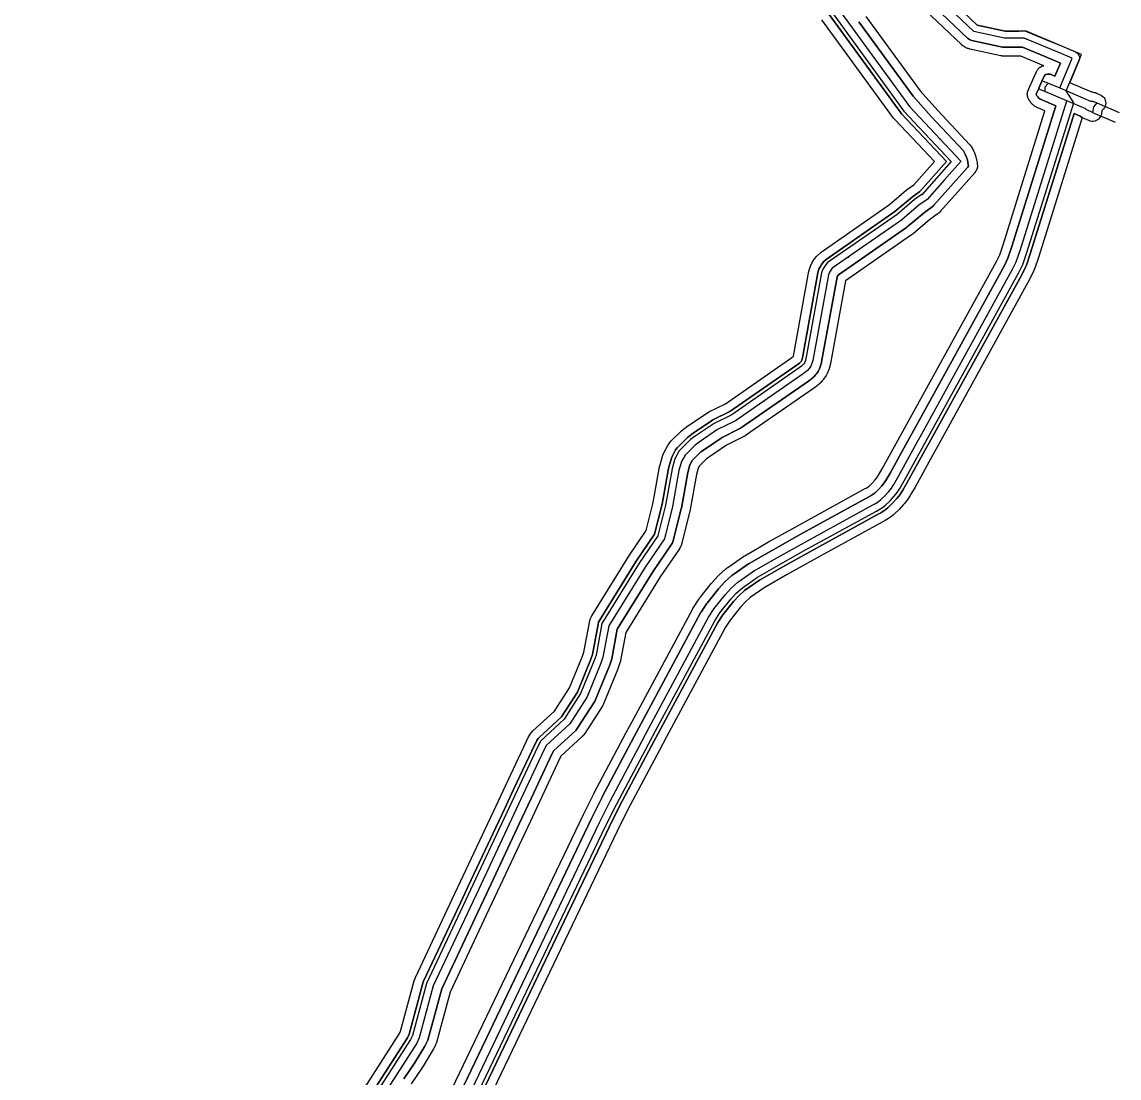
# Model space of a CAD drawing. Header units: inches. Extents: x 87989 to 118156, y 435697 to 451526.
# Drawn here: x 93632 to 94245, y 438262 to 438852 of the extents above; entities that cross this region are included whole.
import ezdxf

# ---------------------------------------------------------------- set-up
doc = ezdxf.new("R2010")
doc.units = ezdxf.units.IN
doc.header["$MEASUREMENT"] = 0
for name, color, linetype, true_color in [('As_waterkering_BWK', 7, 'Continuous', 0x7b8981), ('Beschermingszone_BWK', 7, 'Continuous', 0xcf890d), ('Grens_bebouwingsvrije_zone_BWK', 7, 'Continuous', 0x6789ae), ('Kernzone_BWK', 7, 'Continuous', 0xcb89af), ('Kunstwerken_BWK', 7, 'Continuous', 0xc78952), ('Referentiepunten_BWK', 7, 'Continuous', 0x178980)]:
    doc.layers.add(name, color=color, linetype=linetype, true_color=true_color)

msp = doc.modelspace()

# ---------------------------------------------------------------- linework, layer by layer
at = {"layer": 'As_waterkering_BWK'}
for points in [[(93632.2102, 439473.6066), (93660.019, 439436.7312), (93732.6473, 439339.2321), (93756.1953, 439308.9372), (93817.1818, 439226.9162), (93908.1987, 439105.8691), (93917.5068, 439095.4385), (93960.0056, 439037.9863), (93960.9832, 439032.9763), (93996.4374, 438984.2928), (94088.248, 438859.9384), (94128.3325, 438805.0373), (94157.1144, 438774.4092), (94156.8502, 438774.1107), (94147.7804, 438763.8621)], [(93881.5954, 438251.4501), (93955.0881, 438404.9322), (93960.9846, 438416.795), (93978.8533, 438450.532), (93982.784, 438457.9059), (94016, 438519.6319), (94019.1122, 438524.3777), (94025.4824, 438532.3268), (94028.6407, 438535.8166), (94032.4227, 438539.2214), (94041.2137, 438545.312), (94054.5099, 438552.9951), (94067.9763, 438560.4876), (94073.0684, 438563.2907), (94075.0844, 438564.3996), (94107.9105, 438582.4688), (94109.3284, 438583.2135), (94110.9049, 438584.1698), (94112.3745, 438585.3259), (94114.6458, 438587.4986), (94116.7709, 438589.7944), (94118.266, 438591.6889), (94119.59, 438593.6964), (94121.8695, 438597.7183), (94132.6783, 438617.3402), (94134.1215, 438619.9602), (94185.8091, 438713.7954), (94188.0171, 438718.2416), (94190.1753, 438724.5743), (94216.2906, 438808.2044)], [(94147.7804, 438763.8621), (94138.2173, 438753.0562), (94138.1539, 438752.977), (94133.5863, 438749.8038), (94123.8413, 438741.5071), (94085.153, 438714.6139), (94083.9132, 438713.0416), (94083.3737, 438712.0844), (94082.9795, 438710.972), (94074.2954, 438663.1347), (94073.798, 438661.3671), (94073.176, 438659.82), (94072.2711, 438658.5704), (94072.1564, 438658.4235), (94071.335, 438657.5292), (94070.4292, 438656.7107), (94068.9872, 438655.6733), (94031.0095, 438629.3109), (94021.0814, 438624.4289), (94010.8241, 438617.4711), (94008.4681, 438615.7647), (94002.8723, 438610.2466), (94000.9804, 438606.6604), (93999.4946, 438601.6691), (93995.9028, 438581.4717), (93991.435, 438563.4522), (93991.4327, 438563.4409), (93980.5972, 438547.6229), (93960.2064, 438514.6901), (93956.9845, 438497.288), (93955.878, 438494.006), (93948.0813, 438475.015), (93938.4472, 438460.0329), (93925.321, 438447.9404), (93922.6383, 438442.4115), (93912.4609, 438420.7311), (93907.1802, 438409.4811), (93887.3302, 438367.1966), (93882.7048, 438357.3426), (93862.1584, 438313.5733), (93854.277, 438284.5027), (93852.934, 438281.6314), (93833.1428, 438250.747)]]:
    msp.add_lwpolyline(points, dxfattribs=at)
msp.add_polyline3d([(94212.3208, 438815.3949, 0), (94219.3222, 438831.9546, 0), (94213.08, 438834.5744, 0), (94205.5517, 438837.7341, 0), (94192.3755, 438843.2641, 0), (94189.5481, 438843.137, 0), (94181.4704, 438843.137, 0), (94164.2449, 438846.8414, 0), (94115.532, 438893.3317, 0), (94086.6376, 438932.228, 0), (94031.2567, 439007.057, 0), (94000.1397, 439047.8055, 0), (93984.8317, 439069.8512, 0), (93985.4838, 439074.2859, 0), (93976.7795, 439086.2956, 0)], dxfattribs=at)
msp.add_polyline3d([(94212.3208, 438815.3949, 0), (94229.5567, 438808.0382, 0), (94230.8004, 438807.9655, 0), (94232.9991, 438807.0025, 0), (94231.1377, 438804.8911, 0), (94230.655, 438801.6783, 0), (94227.148, 438803.2592, 0), (94226.9299, 438803.6771, 0), (94216.2906, 438808.2044, 0), (94203.9341, 438813.4624, 0), (94204.1425, 438813.8375, 0), (94204.2191, 438815.9816, 0), (94205.7467, 438817.6872, 0), (94205.8966, 438818.137, 0)], close=True, dxfattribs=at)
at = {"layer": 'Beschermingszone_BWK'}
for points in [[(93872.5762, 438255.7695), (93946.0938, 438409.3008), (93946.1074, 438409.332), (93952.0371, 438421.2617), (93952.0508, 438421.2891), (93952.125, 438421.4336), (93952.1406, 438421.4609), (93970.0234, 438455.2227), (93973.9688, 438462.6289), (94007.1934, 438524.3711), (94007.2207, 438524.418), (94007.2793, 438524.5195), (94007.3008, 438524.5586), (94007.5234, 438524.9336), (94007.5508, 438524.9766), (94007.6094, 438525.0703), (94007.6387, 438525.1172), (94010.7559, 438529.8711), (94010.7832, 438529.9102), (94010.8516, 438530.0078), (94010.8848, 438530.0586), (94011.1641, 438530.4414), (94011.1992, 438530.4883), (94011.2734, 438530.5859), (94011.3086, 438530.6328), (94017.6797, 438538.582), (94017.7031, 438538.6094), (94017.75, 438538.668), (94017.7754, 438538.6953), (94017.9688, 438538.9258), (94017.9922, 438538.9531), (94018.043, 438539.0078), (94018.0684, 438539.0352), (94021.2266, 438542.5273), (94021.2695, 438542.5742), (94021.3574, 438542.668), (94021.4023, 438542.7109), (94021.7637, 438543.0742), (94021.8105, 438543.1172), (94021.9023, 438543.207), (94021.9492, 438543.25), (94025.7324, 438546.6523), (94025.7559, 438546.6758), (94025.791, 438546.707), (94025.9141, 438546.8086), (94025.9746, 438546.8594), (94026.4727, 438547.2539), (94026.502, 438547.2734), (94026.5352, 438547.3008), (94026.6641, 438547.3945), (94026.7285, 438547.4414), (94035.5195, 438553.5313), (94035.5566, 438553.5586), (94035.6465, 438553.6172), (94035.6895, 438553.6445), (94036.0352, 438553.8633), (94036.0781, 438553.8906), (94036.166, 438553.9453), (94036.2109, 438553.9688), (94049.5605, 438561.6836), (94049.5957, 438561.7031), (94063.1348, 438569.2383), (94068.248, 438572.0508), (94070.2637, 438573.1602), (94103.1523, 438591.2656), (94103.1953, 438591.2852), (94104.4043, 438591.9219), (94105.1992, 438592.4063), (94105.8105, 438592.8867), (94107.5137, 438594.5156), (94109.1641, 438596.2969), (94110.1523, 438597.5508), (94111.0566, 438598.9219), (94113.1406, 438602.5977), (94123.9199, 438622.1641), (94176.9473, 438718.4336), (94178.7656, 438722.0938), (94180.668, 438727.6797), (94204.0469, 438802.5469), (94200.0195, 438804.2617), (94199.9258, 438804.3008), (94199.7441, 438804.3867), (94199.709, 438804.4062), (94199.6543, 438804.4336), (94198.9297, 438804.8125), (94198.8418, 438804.8633), (94198.752, 438804.9141), (94198.4063, 438805.1367), (94198.3555, 438805.168), (94198.2363, 438805.2539), (94197.5781, 438805.75), (94197.4355, 438805.8672), (94197.1191, 438806.1523), (94197.0176, 438806.2461), (94196.9727, 438806.293), (94196.4102, 438806.8867), (94196.3438, 438806.9609), (94196.2734, 438807.043), (94196.0176, 438807.3633), (94195.9824, 438807.4063), (94195.8945, 438807.5273), (94195.4336, 438808.2109), (94195.3359, 438808.3672), (94195.127, 438808.7383), (94195.0645, 438808.8594), (94195.0352, 438808.9219), (94194.6934, 438809.6641), (94194.6563, 438809.75), (94194.6152, 438809.8555), (94194.4766, 438810.2422), (94194.459, 438810.2891), (94194.4141, 438810.4375), (94194.3691, 438810.6016), (94194.332, 438810.7656), (94194.3242, 438810.8047), (94194.248, 438811.2227), (94194.2285, 438811.3438), (94194.2129, 438811.5078), (94194.207, 438811.6484), (94194.2031, 438812.0859), (94194.209, 438812.2617), (94194.2246, 438812.4258), (94194.2363, 438812.5), (94194.3047, 438812.9219), (94194.3203, 438813.0078), (94194.3574, 438813.1641), (94194.4063, 438813.3281), (94194.5469, 438813.7383), (94194.6016, 438813.8789), (94194.625, 438813.9375), (94196.0156, 438817.0703), (94196.1172, 438817.3008), (94197.7793, 438821.1875), (94197.8262, 438821.293), (94199.1758, 438824.0898), (94199.5957, 438824.9648), (94199.6797, 438825.1211), (94199.873, 438825.457), (94199.957, 438825.5898), (94200.0527, 438825.7227), (94200.0918, 438825.7734), (94200.334, 438826.0703), (94200.3984, 438826.1484), (94200.5098, 438826.2695), (94200.5977, 438826.3516), (94200.8828, 438826.6094), (94200.9141, 438826.6367), (94201.041, 438826.7422), (94201.1797, 438826.8398), (94201.5078, 438827.0586), (94201.6348, 438827.1367), (94201.7793, 438827.2109), (94201.8438, 438827.2422), (94202.1934, 438827.4023), (94202.2773, 438827.4414), (94202.373, 438827.4766), (94202.8594, 438827.6563), (94202.918, 438827.6758), (94203.0605, 438827.7187), (94203.3691, 438827.8047), (94190.5781, 438833.1719), (94189.9688, 438833.1445), (94189.9141, 438833.1445), (94189.6328, 438833.1367), (94189.5762, 438833.1367), (94181.4707, 438833.1367), (94181.3613, 438833.1406), (94181.1426, 438833.1484), (94181.0898, 438833.1523), (94181.0352, 438833.1563), (94180.166, 438833.2305), (94180.0469, 438833.2461), (94179.7734, 438833.2852), (94179.6406, 438833.3047), (94179.4316, 438833.3477), (94179.3906, 438833.3555), (94162.1426, 438837.0664), (94162.0586, 438837.0859), (94161.8926, 438837.125), (94161.8535, 438837.1367), (94161.8086, 438837.1484), (94161.1484, 438837.3398), (94161.0371, 438837.375), (94160.9844, 438837.3906), (94160.6621, 438837.5117), (94160.5605, 438837.5508), (94160.502, 438837.5742), (94159.875, 438837.8516), (94159.7852, 438837.8945), (94159.7207, 438837.9297), (94159.416, 438838.0898), (94159.3359, 438838.1328), (94159.2676, 438838.1758), (94158.6836, 438838.5391), (94158.6133, 438838.582), (94158.541, 438838.6328), (94158.2617, 438838.8359), (94158.2012, 438838.8789), (94158.127, 438838.9375), (94157.5977, 438839.3789), (94157.5391, 438839.4297), (94157.4043, 438839.5508), (94157.3398, 438839.6055), (94113.6758, 438881.2813)], [(94117.0117, 438885.0078), (94160.793, 438843.2227), (94161.3223, 438842.7852), (94161.9063, 438842.4219), (94162.5332, 438842.1445), (94163.1934, 438841.9531), (94180.4199, 438838.25), (94180.6016, 438838.2148), (94181.4707, 438838.1367), (94189.5488, 438838.1367), (94189.7734, 438838.1406), (94191.4766, 438838.2188), (94203.6172, 438833.125), (94211.1445, 438829.9648), (94212.7656, 438829.2852), (94209.6699, 438821.9648), (94207.8594, 438822.7344), (94207.0664, 438823), (94206.2402, 438823.1289), (94205.4043, 438823.1133), (94204.582, 438822.9609), (94204.0957, 438822.7852), (94203.6797, 438821.9219), (94202.3301, 438819.1211), (94200.6992, 438815.3008), (94200.5898, 438815.0508), (94199.1953, 438811.9063), (94199.2383, 438811.75), (94199.5801, 438811.0039), (94200.0371, 438810.3281), (94200.5996, 438809.7344), (94201.252, 438809.2422), (94201.9766, 438808.8633), (94210.1699, 438805.375), (94185.4219, 438726.125), (94183.3906, 438720.168), (94181.3789, 438716.1133), (94129.7422, 438622.3711), (94128.2988, 438619.7539), (94117.5039, 438600.1563), (94115.3223, 438596.3086), (94114.209, 438594.6211), (94112.9688, 438593.0469), (94111.0801, 438591.0078), (94109.0938, 438589.1055), (94108.0527, 438588.2891), (94106.8672, 438587.5703), (94105.543, 438586.8711), (94072.6738, 438568.7813), (94070.6582, 438567.6719), (94065.5547, 438564.8633), (94052.043, 438557.3438), (94038.7129, 438549.6406), (94038.3652, 438549.4219), (94029.5762, 438543.332), (94029.0781, 438542.9375), (94025.2949, 438539.5313), (94024.9336, 438539.1719), (94021.7754, 438535.6836), (94021.5801, 438535.4531), (94015.2109, 438527.5039), (94014.9316, 438527.1211), (94011.8184, 438522.375), (94011.5977, 438522), (93978.377, 438460.2656), (93974.4375, 438452.8789), (93956.5664, 438419.1367), (93956.5078, 438419.0195), (93950.5938, 438407.125), (93877.0859, 438253.6094)], [(93845.6191, 438261.6094), (93851.6309, 438270.3906), (93852.2539, 438271.3008), (93857.4863, 438279.9609), (93857.6563, 438280.2891), (93858.9609, 438282.8047), (93859.1035, 438283.1953), (93866.8691, 438311.8438), (93887.2305, 438355.2188), (93891.8555, 438365.0703), (93911.707, 438407.3555), (93916.9863, 438418.6055), (93927.1504, 438440.2578), (93929.4063, 438444.9063), (93941.834, 438456.3555), (93942.2773, 438456.8203), (93942.6523, 438457.3281), (93952.2871, 438472.3125), (93952.4121, 438472.5156), (93952.707, 438473.1172), (93960.5039, 438492.1055), (93960.6152, 438492.4102), (93961.7227, 438495.6914), (93961.9004, 438496.3789), (93964.9512, 438512.8555), (93984.7871, 438544.8906), (93995.5586, 438560.6133), (93995.8691, 438561.1289), (93996.1113, 438561.6758), (93996.2832, 438562.25), (94000.7559, 438580.2695), (94000.8262, 438580.5977), (94004.3672, 438600.5156), (94005.6328, 438604.7617), (94006.9336, 438607.2305), (94011.709, 438611.9375), (94013.6953, 438613.375), (94023.5996, 438620.0938), (94033.2168, 438624.8242), (94033.8613, 438625.2031), (94071.873, 438651.5898), (94073.3496, 438652.6523), (94073.7813, 438653), (94074.6875, 438653.8203), (94075.0176, 438654.1484), (94075.8379, 438655.0391), (94076.0977, 438655.3477), (94076.2129, 438655.4922), (94076.3203, 438655.6367), (94077.2266, 438656.8867), (94077.5059, 438657.3203), (94077.8145, 438657.9531), (94078.4375, 438659.5039), (94078.6113, 438660.0117), (94079.1094, 438661.7813), (94079.2148, 438662.2422), (94087.8262, 438709.6836), (94087.9414, 438710.0078), (94088.0781, 438710.25), (94088.6191, 438710.9336), (94126.6953, 438737.4023), (94127.082, 438737.6992), (94136.6406, 438745.8359), (94141.0059, 438748.8711), (94141.3672, 438749.1484), (94142.0117, 438749.7969), (94151.5254, 438760.5469), (94160.5938, 438770.7969), (94160.8594, 438771.0938), (94161.3203, 438771.7109), (94161.1582, 438772.6328), (94160.6953, 438775.2773), (94159.7031, 438778.0547), (94158.4902, 438780.2461), (94140.457, 438799.4375), (94130.377, 438810.7148), (94099.9688, 438852.3633)], [(94104.002, 438855.3203), (94134.3418, 438813.7656), (94144.123, 438802.8359), (94162.1328, 438783.6719), (94162.1816, 438783.6172), (94162.2793, 438783.5078), (94162.3887, 438783.375), (94162.459, 438783.2773), (94162.7207, 438782.9023), (94162.7441, 438782.8672), (94162.832, 438782.7266), (94162.8535, 438782.6875), (94164.0762, 438780.4766), (94164.1328, 438780.3711), (94164.168, 438780.2969), (94164.3359, 438779.9258), (94164.3672, 438779.8555), (94164.4121, 438779.7383), (94165.4043, 438776.9609), (94165.416, 438776.9219), (94165.4648, 438776.7617), (94165.5742, 438776.3477), (94165.6094, 438776.1953), (94165.6191, 438776.1406), (94166.082, 438773.4961), (94166.2441, 438772.582), (94166.2598, 438772.4727), (94166.2715, 438772.3789), (94166.3086, 438771.9727), (94166.3145, 438771.9023), (94166.3203, 438771.7422), (94166.3145, 438771.5703), (94166.2852, 438771.1563), (94166.2695, 438771.0078), (94166.2441, 438770.8438), (94166.2227, 438770.7539), (94166.1289, 438770.3555), (94166.1113, 438770.2891), (94166.0645, 438770.1328), (94166.0039, 438769.9727), (94165.8438, 438769.5938), (94165.7813, 438769.4531), (94165.7031, 438769.3086), (94165.6563, 438769.2305), (94165.4395, 438768.8867), (94165.4004, 438768.8242), (94165.3242, 438768.7188), (94164.8613, 438768.1016), (94164.8438, 438768.0742), (94164.7988, 438768.0195), (94164.6699, 438767.8594), (94164.6074, 438767.7852), (94155.2695, 438757.2344), (94145.7559, 438746.4844), (94145.709, 438746.4297), (94145.6133, 438746.3281), (94145.5645, 438746.2773), (94144.916, 438745.625), (94144.7949, 438745.5117), (94144.5352, 438745.2813), (94144.4063, 438745.1758), (94144.043, 438744.8984), (94143.998, 438744.8633), (94143.9063, 438744.7969), (94143.8594, 438744.7656), (94139.6953, 438741.8711), (94130.3242, 438733.8945), (94130.2773, 438733.8555), (94130.1816, 438733.7773), (94130.1348, 438733.7383), (94129.7441, 438733.4375), (94129.6973, 438733.4023), (94129.5996, 438733.332), (94129.5488, 438733.2969), (94092.5234, 438707.5586), (94084.1348, 438661.3477), (94084.125, 438661.3008), (94084.0996, 438661.1758), (94084.0859, 438661.1172), (94083.9805, 438660.6563), (94083.9668, 438660.5977), (94083.9336, 438660.4688), (94083.9219, 438660.4258), (94083.4238, 438658.6562), (94083.4043, 438658.5938), (94083.3652, 438658.4648), (94083.3438, 438658.4023), (94083.1699, 438657.8906), (94083.1484, 438657.8281), (94083.1016, 438657.6992), (94083.0762, 438657.6367), (94082.4492, 438656.0781), (94082.4199, 438656.0078), (94082.3477, 438655.8477), (94082.3105, 438655.7656), (94082, 438655.125), (94081.9316, 438654.9961), (94081.7754, 438654.7188), (94081.7012, 438654.6016), (94081.4219, 438654.168), (94081.3945, 438654.125), (94081.3125, 438654.0078), (94081.2754, 438653.9531), (94080.3574, 438652.6875), (94080.3301, 438652.6523), (94080.1934, 438652.4688), (94080.1738, 438652.4414), (94080.0391, 438652.2695), (94080.0078, 438652.2305), (94079.9434, 438652.1523), (94079.9121, 438652.1133), (94079.6523, 438651.8086), (94079.623, 438651.7734), (94079.5547, 438651.6953), (94079.5215, 438651.6602), (94078.6992, 438650.7656), (94078.6602, 438650.7227), (94078.5781, 438650.6367), (94078.541, 438650.6016), (94078.209, 438650.2695), (94078.166, 438650.2305), (94078.082, 438650.1484), (94078.0391, 438650.1094), (94077.1328, 438649.293), (94077.1055, 438649.2656), (94077.082, 438649.2461), (94076.9766, 438649.1562), (94076.9219, 438649.1094), (94076.4902, 438648.7617), (94076.4375, 438648.7227), (94076.3242, 438648.6328), (94076.2676, 438648.5938), (94074.7754, 438647.5195), (94074.7402, 438647.4961), (94036.7109, 438621.0977), (94036.6758, 438621.0703), (94036.6348, 438621.043), (94036.4766, 438620.9414), (94036.3965, 438620.8945), (94035.7422, 438620.5078), (94035.6699, 438620.4688), (94035.5059, 438620.3789), (94035.4238, 438620.3359), (94026.1191, 438615.7617), (94016.5801, 438609.293), (94016.5488, 438609.2695), (94014.9492, 438608.1133), (94010.9961, 438604.2109), (94010.2832, 438602.8633), (94009.2402, 438599.3594), (94005.748, 438579.7227), (94005.7402, 438579.6797), (94005.7246, 438579.5938), (94005.7168, 438579.5547), (94005.6465, 438579.2266), (94005.6367, 438579.1875), (94005.6191, 438579.1055), (94005.6094, 438579.0625), (94001.1348, 438561.0469), (94001.123, 438560.9961), (94001.0898, 438560.8789), (94001.0742, 438560.8203), (94000.9023, 438560.2461), (94000.875, 438560.1563), (94000.8516, 438560.0977), (94000.7422, 438559.7969), (94000.707, 438559.707), (94000.6816, 438559.6484), (94000.4395, 438559.1016), (94000.3965, 438559.0078), (94000.3691, 438558.957), (94000.2227, 438558.6758), (94000.1719, 438558.582), (94000.1445, 438558.5352), (93999.834, 438558.0234), (93999.7969, 438557.9648), (93999.7207, 438557.8477), (93999.6914, 438557.8008), (93988.9785, 438542.1641), (93969.6973, 438511.0234), (93966.8184, 438495.4688), (93966.8105, 438495.4336), (93966.7988, 438495.3789), (93966.7617, 438495.207), (93966.7402, 438495.1211), (93966.5586, 438494.4258), (93966.5391, 438494.3477), (93966.4883, 438494.1797), (93966.4609, 438494.0938), (93965.3535, 438490.8086), (93965.3418, 438490.7734), (93965.3145, 438490.6992), (93965.3008, 438490.6602), (93965.1875, 438490.3594), (93965.1738, 438490.3203), (93965.1445, 438490.2461), (93965.1289, 438490.207), (93957.3301, 438471.2148), (93957.2988, 438471.1406), (93957.2305, 438470.9883), (93957.1953, 438470.9102), (93956.8984, 438470.3086), (93956.8477, 438470.2109), (93956.7383, 438470.0117), (93956.7109, 438469.9648), (93956.6797, 438469.9102), (93956.5391, 438469.6797), (93956.5078, 438469.6328), (93946.8574, 438454.625), (93946.834, 438454.5859), (93946.8145, 438454.5586), (93946.7246, 438454.4297), (93946.6777, 438454.3633), (93946.3027, 438453.8555), (93946.2734, 438453.8164), (93946.2051, 438453.7305), (93946, 438453.4844), (93945.9648, 438453.4453), (93945.8945, 438453.3672), (93945.4512, 438452.9023), (93945.4023, 438452.8516), (93945.2813, 438452.7344), (93945.2227, 438452.6797), (93933.4902, 438441.8711), (93931.6641, 438438.1055), (93921.5137, 438416.4805), (93916.2324, 438405.2305), (93896.3828, 438362.9453), (93891.7578, 438353.0938), (93871.582, 438310.1133), (93863.9277, 438281.8867), (93863.8984, 438281.7813), (93863.832, 438281.5781), (93863.8184, 438281.5313), (93863.7969, 438281.4727), (93863.6563, 438281.0859), (93863.6172, 438280.9883), (93863.5957, 438280.9375), (93863.4688, 438280.6484), (93863.4219, 438280.5508), (93863.3984, 438280.5039), (93862.332, 438278.4453), (93862.2773, 438278.3477), (93862.2598, 438278.3164), (93856.5039, 438268.6719), (93856.4434, 438268.5742), (93856.3984, 438268.5078), (93856.3809, 438268.4805), (93855.7578, 438267.5664), (93849.7344, 438258.7695)]]:
    msp.add_lwpolyline(points, dxfattribs=at)
for points in [[(93824.0713, 438256.9786, 0), (93843.2791, 438286.9525, 0), (93843.9095, 438288.3004, 0), (93851.5416, 438316.4516, 0), (93852.2009, 438318.2476, 0), (93872.7472, 438362.0168, 0), (93877.3727, 438371.8708, 0), (93897.2227, 438414.1554, 0), (93902.5034, 438425.4053, 0), (93912.7113, 438447.1496, 0), (93915.4244, 438452.7424, 0), (93916.0996, 438453.9376, 0), (93916.9183, 438455.0394, 0), (93917.8679, 438456.0306, 0), (93929.9574, 438467.168, 0), (93938.2865, 438480.1207, 0), (93945.5676, 438497.8558, 0), (93946.3108, 438500.0603, 0), (93949.3902, 438516.6927, 0), (93949.8697, 438518.4523, 0), (93950.767, 438520.3355, 0), (93971.3835, 438553.6265, 0), (93981.2335, 438568.0162, 0), (93985.1373, 438583.7608, 0), (93988.6645, 438603.595, 0), (93988.9518, 438604.8073, 0), (93990.5406, 438610.1106, 0), (93991.2513, 438611.7931, 0), (93993.2446, 438615.5629, 0), (93994.4458, 438617.3172, 0), (93995.1487, 438618.079, 0), (94000.7445, 438623.597, 0), (94002.0156, 438624.6734, 0), (94004.5104, 438626.4771, 0), (94014.9064, 438633.5321, 0), (94016.2274, 438634.3, 0), (94025.4149, 438638.8178, 0), (94062.6384, 438664.6568, 0), (94063.5145, 438665.4315, 0), (94072.1564, 438712.9368, 0), (94072.6112, 438714.6459, 0), (94073.0053, 438715.7582, 0), (94073.791, 438717.4856, 0), (94074.3305, 438718.4427, 0), (94075.2757, 438719.8528, 0), (94076.5155, 438721.4252, 0), (94078.8745, 438723.6461, 0), (94117.1206, 438750.2318, 0), (94126.4554, 438758.1794, 0), (94127.3103, 438758.8378, 0), (94130.7751, 438761.2448, 0), (94139.543, 438771.1521, 0), (94142.2286, 438774.1868, 0), (94120.3165, 438797.5044, 0), (94119.4484, 438798.5508, 0), (94079.3813, 438853.4284, 0)], [(94083.4116, 438856.3875, 0), (94123.4866, 438801.4992, 0), (94123.9601, 438800.9285, 0), (94148.9949, 438774.2879, 0), (94143.2873, 438767.8385, 0), (94134.1212, 438757.4812, 0), (94129.9299, 438754.5519, 0), (94120.1755, 438746.266, 0), (94081.7284, 438719.5405, 0), (94080.4417, 438718.3291, 0), (94079.2018, 438716.7568, 0), (94078.6862, 438715.9876, 0), (94078.1467, 438715.0305, 0), (94077.7182, 438714.0883, 0), (94077.324, 438712.9759, 0), (94077.076, 438712.0437, 0), (94068.4428, 438664.4863, 0), (94068.1101, 438663.3045, 0), (94067.7124, 438662.5051, 0), (94066.8797, 438661.5901, 0), (94065.5245, 438660.573, 0), (94027.9579, 438634.4965, 0), (94018.4338, 438629.8131, 0), (94017.7132, 438629.3943, 0), (94007.3803, 438622.3834, 0), (94004.9486, 438620.624, 0), (94004.2552, 438620.0369, 0), (93998.4677, 438614.311, 0), (93997.6208, 438613.1464, 0), (93995.6736, 438609.4601, 0), (93995.286, 438608.5424, 0), (93993.744, 438603.3808, 0), (93993.5873, 438602.7196, 0), (93990.0308, 438582.7203, 0), (93985.8691, 438565.9359, 0), (93975.5716, 438550.8976, 0), (93955.0576, 438517.7694, 0), (93954.5682, 438516.7422, 0), (93954.3066, 438515.7824, 0), (93951.1625, 438498.8002, 0), (93950.2542, 438496.1059, 0), (93942.7387, 438477.8, 0), (93933.8164, 438463.9248, 0), (93921.2556, 438452.3533, 0), (93920.7247, 438451.7971, 0), (93920.0238, 438450.75, 0), (93917.2235, 438444.996, 0), (93907.0296, 438423.2806, 0), (93901.7489, 438412.0307, 0), (93881.8988, 438369.7461, 0), (93877.2734, 438359.8922, 0), (93856.727, 438316.1229, 0), (93856.3674, 438315.1433, 0), (93848.622, 438286.5742, 0), (93847.6677, 438284.5338, 0), (93828.1947, 438254.1461, 0)], [(93887.007, 438248.8588, 0), (93960.4804, 438402.3013, 0), (93966.323, 438414.0551, 0), (93984.1517, 438447.7166, 0), (93988.0732, 438455.0731, 0), (94021.1602, 438516.5594, 0), (94023.9729, 438520.8486, 0), (94030.0518, 438528.4342, 0), (94032.8833, 438531.5628, 0), (94036.1534, 438534.5068, 0), (94044.4286, 438540.24, 0), (94057.4695, 438547.7761, 0), (94070.8816, 438555.2379, 0), (94075.961, 438558.034, 0), (94077.977, 438559.1429, 0), (94110.7523, 438577.1842, 0), (94112.2791, 438577.9925, 0), (94114.0166, 438579.0398, 0), (94114.6147, 438579.4542, 0), (94116.3031, 438580.8002, 0), (94118.9211, 438583.2928, 0), (94121.3274, 438585.8979, 0), (94123.1254, 438588.1786, 0), (94124.7044, 438590.5655, 0), (94127.1071, 438594.7916, 0), (94137.9337, 438614.4453, 0), (94139.3769, 438617.0653, 0), (94191.1238, 438711.0137, 0), (94193.3909, 438715.573, 0), (94193.6963, 438716.306, 0), (94195.8786, 438722.7123, 0), (94219.5923, 438798.6487, 0), (94220.3412, 438801.0469, 0), (94223.7789, 438799.5841, 0), (94224.3979, 438799.0857, 0), (94224.883, 438798.8172, 0), (94224.1264, 438796.3944, 0), (94200.6313, 438721.1606, 0), (94198.429, 438714.693, 0), (94197.8692, 438713.3491, 0), (94195.5527, 438708.6956, 0), (94143.7564, 438614.6529, 0), (94142.3132, 438612.0329, 0), (94131.4719, 438592.3527, 0), (94129.1599, 438588.2726, 0), (94128.7728, 438587.6402, 0), (94127.4488, 438585.6327, 0), (94126.9009, 438584.8742, 0), (94125.4057, 438582.9797, 0), (94124.8434, 438582.3221, 0), (94122.4838, 438579.788, 0), (94119.978, 438577.377, 0), (94119.1759, 438576.6807, 0), (94117.7063, 438575.5245, 0), (94116.6097, 438574.7647, 0), (94114.7381, 438573.6417, 0), (94113.1205, 438572.7803, 0), (94080.3874, 438554.7623, 0), (94078.3715, 438553.6534, 0), (94073.3027, 438550.8632, 0), (94059.9361, 438543.4262, 0), (94047.1076, 438536.0133, 0), (94039.2624, 438530.578, 0), (94036.4188, 438528.018, 0), (94033.8597, 438525.1904, 0), (94028.0236, 438517.9076, 0), (94025.4604, 438513.999, 0), (93992.4808, 438452.7125, 0), (93988.5671, 438445.3705, 0), (93970.7717, 438411.7718, 0), (93964.9744, 438400.1086, 0), (93891.5167, 438246.6994, 0)]]:
    msp.add_polyline3d(points, dxfattribs=at)
at = {"layer": 'Grens_bebouwingsvrije_zone_BWK'}
for points in [[(93871.3604, 438220.8124), (93958.6832, 438403.1782), (93964.5436, 438414.9684), (93982.3856, 438448.6551), (93986.3101, 438456.0174), (94019.4402, 438517.5835), (94022.3527, 438522.025), (94028.5287, 438529.7318), (94031.4691, 438532.9807), (94034.9098, 438536.0783), (94043.3569, 438541.9307), (94056.4831, 438549.5155), (94069.9132, 438556.9878), (94109.805, 438578.9457), (94111.2974, 438579.7295), (94113.1871, 438580.8758), (94114.9997, 438582.3018), (94117.4986, 438584.6921), (94119.8133, 438587.1927), (94121.5115, 438589.3445), (94123.0035, 438591.6068), (94125.3614, 438595.7671), (94189.3539, 438711.9401), (94191.7176, 438716.7001), (94193.9781, 438723.3327), (94220.1088, 438807.0121), (94216.005, 438813.8372), (94224.5683, 438834.0908), (94193.0942, 438847.3005), (94189.4582, 438847.137), (94181.8957, 438847.137), (94166.1898, 438850.5146), (94118.5399, 438895.9903)], [(94085.0237, 438857.5711), (94125.2479, 438802.4785), (94151.7014, 438774.3283), (94144.785, 438766.513), (94135.1566, 438755.6333), (94135.3947, 438755.9306), (94131.1428, 438752.9768), (94121.3974, 438744.6797), (94082.3809, 438717.5584), (94080.5805, 438715.2753), (94079.719, 438713.7468), (94079.1015, 438712.0039), (94070.3937, 438664.0358), (94070.0061, 438662.6587), (94069.648, 438661.768), (94069.0925, 438661.0009), (94068.5151, 438660.3723), (94067.9125, 438659.8278), (94066.6785, 438658.94), (94028.9751, 438632.768), (94019.0664, 438627.8955), (94008.5277, 438620.7468), (94005.8758, 438618.826), (93999.6231, 438612.6603), (93997.2589, 438608.1788), (93995.5961, 438602.5928), (93991.9881, 438582.3041), (93987.5306, 438564.3262), (93987.6707, 438565.0269), (93977.245, 438549.8072), (93956.41, 438516.1571), (93953.1032, 438498.2961), (93952.1288, 438495.4059), (93944.5196, 438476.8716), (93935.36, 438462.6275), (93922.0532, 438450.3687), (93919.0283, 438444.1345), (93858.3891, 438314.957), (93850.507, 438285.8837), (93849.4231, 438283.5664), (93829.8441, 438253.013)]]:
    msp.add_lwpolyline(points, dxfattribs=at)
at = {"layer": 'Kernzone_BWK'}
for points in [[(94118.5391, 438895.9922), (94166.1914, 438850.5156), (94181.8945, 438847.1367), (94189.457, 438847.1367), (94192.2852, 438847.2617), (94193.0703, 438847.2031), (94193.832, 438846.9883), (94207.1016, 438841.4219), (94214.6289, 438838.2617), (94221.0977, 438835.5313), (94221.6602, 438835.1914), (94222.1641, 438834.7656), (94222.5898, 438834.2617), (94222.9219, 438833.6953), (94223.1602, 438833.0781), (94223.293, 438832.4336), (94223.3203, 438831.7773), (94223.2344, 438831.1211), (94223.043, 438830.4922), (94218.918, 438820.7344), (94217.9453, 438818.4297), (94219.5195, 438817.7578), (94222.9023, 438816.3164), (94224.3047, 438815.7148), (94230.7188, 438812.9805), (94231.0938, 438812.957), (94231.6797, 438812.8867), (94232.2539, 438812.75), (94232.8047, 438812.5469), (94235.0039, 438811.582), (94235.7539, 438811.1758), (94236.4258, 438810.6445), (94236.9961, 438810.0078), (94237.4492, 438809.2852), (94237.7695, 438808.4961), (94237.957, 438807.6602), (94237.9961, 438806.8086), (94237.8906, 438805.9609), (94237.6406, 438805.1445), (94237.2578, 438804.3828), (94236.75, 438803.6953), (94235.8633, 438802.6914), (94235.5977, 438800.9336), (94235.4063, 438800.1211), (94235.0781, 438799.3477), (94234.6289, 438798.6445), (94234.0664, 438798.0234), (94233.4063, 438797.5039), (94232.6719, 438797.1016), (94231.8789, 438796.832), (94231.0547, 438796.6953), (94230.2148, 438796.6992), (94229.3906, 438796.8398), (94228.6016, 438797.1211), (94225.0938, 438798.6992), (94224.8828, 438798.8164), (94224.3984, 438799.0859), (94223.7773, 438799.5859), (94220.3398, 438801.0469), (94219.5938, 438798.6484), (94195.8789, 438722.7109), (94193.6953, 438716.3047), (94193.3906, 438715.5742), (94191.125, 438711.0156), (94139.375, 438617.0664), (94137.9336, 438614.4453), (94127.1055, 438594.793), (94124.7031, 438590.5664), (94123.125, 438588.1797), (94121.3281, 438585.8984), (94118.9219, 438583.293), (94116.3047, 438580.8008), (94114.6133, 438579.4531), (94114.0156, 438579.0391), (94112.2773, 438577.9922), (94110.7539, 438577.1836), (94077.9766, 438559.1445), (94075.9609, 438558.0352), (94070.8828, 438555.2383), (94057.4688, 438547.7773), (94044.4297, 438540.2383), (94036.1523, 438534.5078), (94032.8828, 438531.5625), (94030.0508, 438528.4336), (94023.9727, 438520.8477), (94021.1602, 438516.5586), (93988.0742, 438455.0742), (93984.1523, 438447.7148), (93966.3242, 438414.0547), (93960.4805, 438402.3008), (93887.0078, 438248.8594)], [(93877.0859, 438253.6094), (93950.5938, 438407.125), (93956.5078, 438419.0195), (93956.5664, 438419.1367), (93974.4375, 438452.8789), (93978.375, 438460.2656), (94011.5977, 438522), (94011.8203, 438522.375), (94014.9297, 438527.1211), (94015.2109, 438527.5039), (94021.582, 438535.4531), (94021.7734, 438535.6836), (94024.9336, 438539.1719), (94025.2969, 438539.5313), (94029.0781, 438542.9375), (94029.5742, 438543.332), (94038.3672, 438549.4219), (94038.7109, 438549.6406), (94052.043, 438557.3438), (94065.5547, 438564.8633), (94070.6563, 438567.6719), (94072.6758, 438568.7813), (94105.543, 438586.8711), (94106.8672, 438587.5703), (94108.0508, 438588.2891), (94109.0938, 438589.1055), (94111.0781, 438591.0078), (94112.9688, 438593.0469), (94114.2109, 438594.6211), (94115.3242, 438596.3086), (94117.5039, 438600.1563), (94128.2969, 438619.7539), (94129.7422, 438622.3711), (94181.3789, 438716.1133), (94183.3906, 438720.168), (94185.4219, 438726.125), (94210.168, 438805.375), (94201.9766, 438808.8633), (94201.2539, 438809.2422), (94200.6016, 438809.7344), (94200.0391, 438810.3281), (94199.5781, 438811.0039), (94199.2383, 438811.75), (94199.1953, 438811.9063), (94200.5898, 438815.0508), (94200.6992, 438815.3008), (94202.3281, 438819.1211), (94203.6797, 438821.9219), (94204.0938, 438822.7852), (94204.582, 438822.9609), (94205.4063, 438823.1133), (94206.2422, 438823.1289), (94207.0664, 438823), (94207.8594, 438822.7344), (94209.668, 438821.9648), (94212.7656, 438829.2852), (94211.1445, 438829.9648), (94203.6172, 438833.125), (94191.4766, 438838.2188), (94189.7734, 438838.1406), (94189.5469, 438838.1367), (94181.4688, 438838.1367), (94180.6016, 438838.2148), (94180.418, 438838.25), (94163.1953, 438841.9531), (94162.5352, 438842.1445), (94161.9063, 438842.4219), (94161.3203, 438842.7852), (94160.793, 438843.2227), (94117.0117, 438885.0078)], [(93828.1953, 438254.1445), (93847.668, 438284.5352), (93848.6211, 438286.5742), (93856.3672, 438315.1445), (93856.7266, 438316.1211), (93877.2734, 438359.8906), (93881.8984, 438369.7461), (93901.75, 438412.0313), (93907.0313, 438423.2813), (93917.2227, 438444.9961), (93920.0234, 438450.75), (93920.7266, 438451.7969), (93921.2539, 438452.3516), (93933.8164, 438463.9258), (93942.7383, 438477.8008), (93950.2539, 438496.1055), (93951.1641, 438498.8008), (93954.3047, 438515.7813), (93954.5664, 438516.7422), (93955.0586, 438517.7695), (93975.5703, 438550.8984), (93985.8672, 438565.9375), (93990.0313, 438582.7187), (93993.5859, 438602.7188), (93993.7422, 438603.3789), (93995.2852, 438608.543), (93995.6719, 438609.4609), (93997.6211, 438613.1445), (93998.4688, 438614.3125), (94004.2539, 438620.0352), (94004.9492, 438620.625), (94007.3789, 438622.3828), (94017.7148, 438629.3945), (94018.4336, 438629.8125), (94027.957, 438634.4961), (94065.5234, 438660.5742), (94066.8789, 438661.5898), (94067.7109, 438662.5039), (94068.1094, 438663.3047), (94068.4414, 438664.4844), (94077.0742, 438712.043), (94077.3242, 438712.9766), (94077.7188, 438714.0898), (94078.1484, 438715.0313), (94078.6875, 438715.9883), (94079.2031, 438716.7578), (94080.4414, 438718.3281), (94081.7266, 438719.5391), (94120.1758, 438746.2656), (94129.9297, 438754.5508), (94134.1211, 438757.4805), (94143.2891, 438767.8398), (94148.9961, 438774.2891), (94123.9609, 438800.9297), (94123.4883, 438801.5), (94083.4102, 438856.3867)], [(94099.9688, 438852.3633), (94130.375, 438810.7148), (94140.457, 438799.4375), (94158.4883, 438780.2461), (94159.7031, 438778.0547), (94160.6953, 438775.2773), (94161.1563, 438772.6328), (94161.3203, 438771.7109), (94160.8594, 438771.0938), (94160.5938, 438770.7969), (94151.5234, 438760.5469), (94142.0117, 438749.7969), (94141.3672, 438749.1484), (94141.0078, 438748.8711), (94136.6406, 438745.8359), (94127.082, 438737.6992), (94126.6953, 438737.4023), (94088.6172, 438710.9336), (94088.0781, 438710.25), (94087.9414, 438710.0078), (94087.8281, 438709.6836), (94079.2148, 438662.2422), (94079.1094, 438661.7813), (94078.6094, 438660.0117), (94078.4375, 438659.5039), (94077.8164, 438657.9531), (94077.5078, 438657.3203), (94077.2266, 438656.8867), (94076.3203, 438655.6367), (94076.2109, 438655.4922), (94076.0977, 438655.3477), (94075.8398, 438655.0391), (94075.0156, 438654.1484), (94074.6875, 438653.8203), (94073.7813, 438653), (94073.3477, 438652.6523), (94071.8711, 438651.5898), (94033.8594, 438625.2031), (94033.2148, 438624.8242), (94023.6016, 438620.0938), (94013.6953, 438613.375), (94011.707, 438611.9375), (94006.9336, 438607.2305), (94005.6328, 438604.7617), (94004.3672, 438600.5156), (94000.8242, 438580.5977), (94000.7578, 438580.2695), (93996.2813, 438562.25), (93996.1094, 438561.6758), (93995.8672, 438561.1289), (93995.5586, 438560.6133), (93984.7891, 438544.8906), (93964.9531, 438512.8555), (93961.9023, 438496.3789), (93961.7227, 438495.6914), (93960.6172, 438492.4102), (93960.5039, 438492.1055), (93952.707, 438473.1172), (93952.4102, 438472.5156), (93952.2852, 438472.3125), (93942.6523, 438457.3281), (93942.2773, 438456.8203), (93941.8359, 438456.3555), (93929.4063, 438444.9063), (93927.1523, 438440.2578), (93916.9883, 438418.6055), (93911.707, 438407.3555), (93891.8555, 438365.0703), (93887.2305, 438355.2188), (93866.8711, 438311.8438), (93859.1016, 438283.1953), (93858.9609, 438282.8047), (93857.6563, 438280.2891), (93857.4844, 438279.9609), (93852.2539, 438271.3008), (93851.6289, 438270.3906), (93845.6211, 438261.6094)]]:
    msp.add_lwpolyline(points, dxfattribs=at)
at = {"layer": 'Kunstwerken_BWK'}
for points in [[(94203.934, 438813.4623, 0), (94200.8824, 438814.687, 0)], [(94202.7614, 438819.4243, 0), (94205.8946, 438818.1309, 0)], [(94203.934, 438813.4623, 0), (94204.1425, 438813.8375, 0), (94204.2191, 438815.9816, 0), (94205.7467, 438817.6872, 0), (94205.8946, 438818.1309, 0)], [(94205.8946, 438818.1309, 0), (94205.8966, 438818.137, 0), (94206.1117, 438818.0451, 0)], [(94205.8946, 438818.1309, 0), (94206.3835, 438817.9291, 0), (94212.3208, 438815.3949, 0), (94229.5567, 438808.0382, 0), (94230.8004, 438807.9655, 0), (94232.9991, 438807.0025, 0)], [(94230.655, 438801.6783, 0), (94227.148, 438803.2592, 0), (94226.9299, 438803.6771, 0), (94216.2906, 438808.2044, 0), (94203.9434, 438813.4584, 0), (94203.934, 438813.4623, 0)], [(94232.9991, 438807.0025, 0), (94231.1377, 438804.8911, 0), (94230.655, 438801.6783, 0)], [(94230.655, 438801.6783, 0), (94243.3793, 438796.1924, 0)], [(94232.9991, 438807.0025, 0), (94245.4808, 438801.6313, 0)]]:
    msp.add_polyline3d(points, dxfattribs=at)
at = {"layer": 'Referentiepunten_BWK'}
for p in [(94193.9476, 438842.6043), (94145.5513, 438786.714), (94207.7208, 438780.7611), (94094.1672, 438720.8799), (94171.5843, 438687.9712), (94047.0724, 438640.4611), (94123.3361, 438600.3806), (93991.9455, 438565.5112), (94041.576, 438545.5214), (93948.7388, 438476.6164), (93986.0377, 438463.9524), (93898.6448, 438391.299), (93940.6836, 438374.8499), (93858.4594, 438299.9294), (93897.4959, 438284.6566)]:
    msp.add_point(p, dxfattribs=at)

doc.saveas('drawing.dxf')
